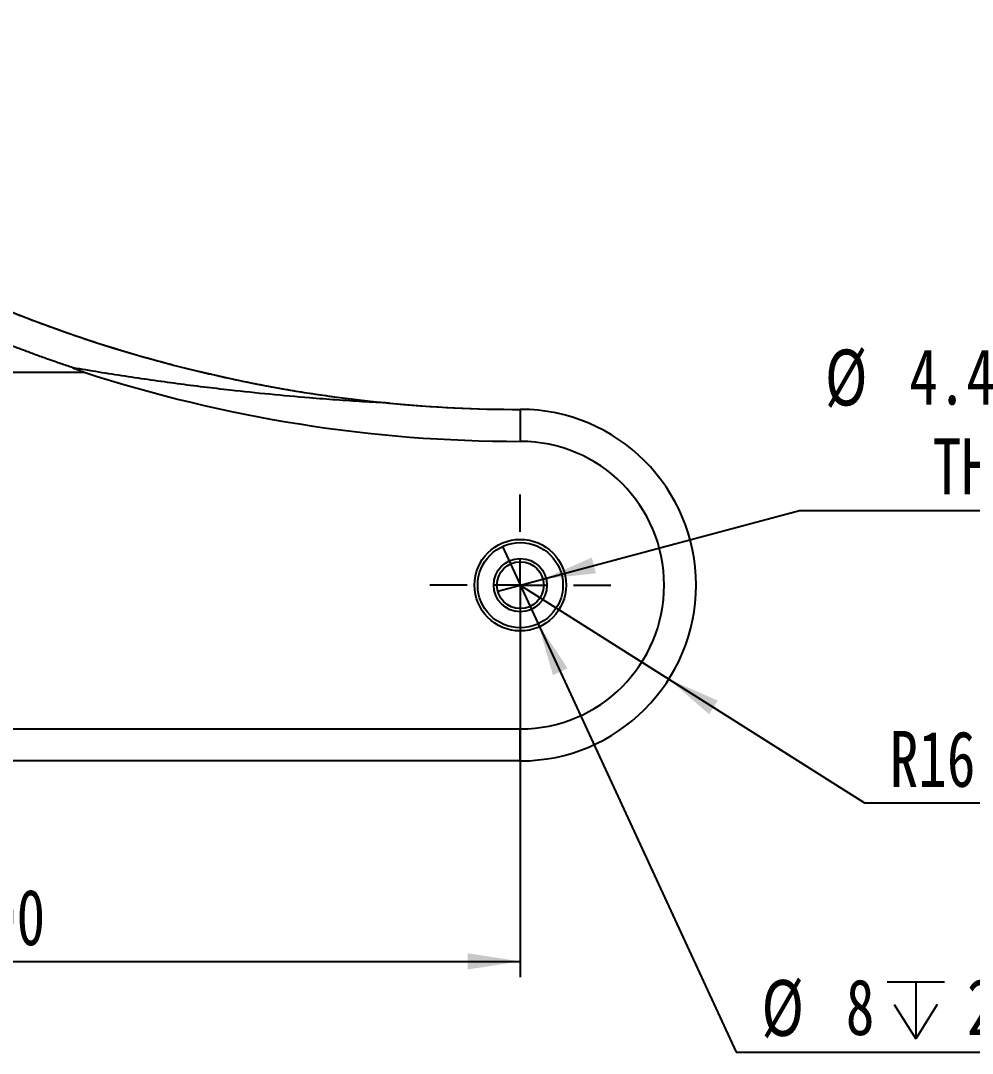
# Model space of a CAD drawing. Header units: millimetres. Extents: x 0 to 420, y 0 to 298.
# Drawn here: x 269.2 to 328.7, y 181.7 to 246.4 of the extents above; entities that cross this region are included whole.
import ezdxf

# ---------------------------------------------------------------- set-up
doc = ezdxf.new("R2010")
doc.units = ezdxf.units.MM
doc.linetypes.add('CENTERX2', pattern=[20.32, 12.7, -2.54, 2.54, -2.54])
doc.layers.add('중심선', color=1, linetype='CENTERX2')
doc.layers.add('치수선', color=104, linetype='Continuous')
doc.styles.add('SLDTEXTSTYLE3', font='TXT', dxfattribs={"width": 0.75})
doc.dimstyles.new('SLDDIMSTYLE0', dxfattribs={"dimtxt": 3.5, "dimasz": 3.302, "dimexe": 0, "dimexo": 0.0625, "dimgap": 0.875, "dimtad": 1, "dimdec": 3, "dimlfac": 1.5, "dimrnd": 1e-09, "dimzin": 12, "dimdsep": 46, "dimtxsty": 'SLDTEXTSTYLE3', "dimsah": 1, "dimcen": 0.09, "dimadec": 0, "dimazin": 3, "dimtfac": 1, "dimtdec": 3, "dimtofl": 0, "dimtmove": 0, "dimatfit": 3, "dimfxl": 1, "dimfrac": 2, "dimtolj": 1, "dimtzin": 12, "dimarcsym": 0})
doc.dimstyles.new('SLDDIMSTYLE3', dxfattribs={"dimtxt": 3.5, "dimasz": 3.302, "dimexe": 0, "dimexo": 0.0625, "dimgap": 0.875, "dimtad": 0, "dimtih": 1, "dimtoh": 1, "dimdec": 3, "dimlfac": 1.5, "dimrnd": 1e-09, "dimzin": 12, "dimdsep": 46, "dimtxsty": 'SLDTEXTSTYLE3', "dimblk1": 'NONE', "dimsah": 1, "dimcen": 0, "dimadec": 0, "dimazin": 3, "dimtfac": 1, "dimtdec": 3, "dimtmove": 0, "dimatfit": 3, "dimldrblk": 'NONE', "dimfxl": 1, "dimfrac": 2, "dimtolj": 1, "dimtzin": 12, "dimarcsym": 0})
doc.dimstyles.new('SLDDIMSTYLE6', dxfattribs={"dimtxt": 3.5, "dimasz": 3.302, "dimexe": 0, "dimexo": 0.0625, "dimgap": 0.875, "dimtad": 0, "dimtih": 1, "dimtoh": 1, "dimdec": 3, "dimlfac": 1.5, "dimrnd": 1e-09, "dimzin": 12, "dimdsep": 46, "dimtxsty": 'SLDTEXTSTYLE3', "dimsah": 1, "dimcen": 0, "dimadec": 0, "dimazin": 3, "dimtfac": 1, "dimtdec": 3, "dimtofl": 0, "dimtmove": 0, "dimatfit": 3, "dimfxl": 1, "dimfrac": 2, "dimtolj": 1, "dimtzin": 12, "dimarcsym": 0})

# ---------------------------------------------------------------- blocks, each defined once
blk = doc.blocks.new('_D_6')
at = {"layer": '치수선', "transparency": 16777216}
for p, q in [((240.423, 245.386), (240.423, 186.506)), ((300.423, 210.053), (300.423, 186.506)), ((240.423, 187.506), (300.423, 187.506))]:
    blk.add_line(p, q, dxfattribs=at)
for points in [[(240.423, 187.506), (243.725, 186.998), (243.725, 188.014)], [(300.423, 187.506), (297.121, 188.014), (297.121, 186.998)]]:
    blk.add_solid(points, dxfattribs=at)
at = {"layer": '치수선', "transparency": 16777216, "insert": (267.119, 192.018), "char_height": 3.5, "attachment_point": 1, "style": 'SLDTEXTSTYLE3'}
blk.add_mtext('90', dxfattribs=at)
blk = doc.blocks.new('_D_7')
at = {"layer": '치수선', "transparency": 16777216}
for p, q in [((301.84, 211.432), (317.899, 215.735)), ((317.899, 215.735), (344.03, 215.735)), ((299.007, 210.673), (301.84, 211.432))]:
    blk.add_line(p, q, dxfattribs=at)
blk.add_solid([(301.84, 211.432), (305.161, 211.796), (304.898, 212.778)], dxfattribs=at)
at = {"layer": '치수선', "transparency": 16777216, "char_height": 3.5, "attachment_point": 1, "style": 'SLDTEXTSTYLE3'}
for s, insert in [('%%c', (319.487, 225.803)), ('4.4', (324.765, 225.857)), ('Hole', (332.543, 225.857)), ('THRU', (326.224, 220.247))]:
    blk.add_mtext(s, dxfattribs=dict(at, insert=insert))
blk = doc.blocks.new('_None')
blk = doc.blocks.new('SW_SYMBOL_HOLE_DEPTH')
at = {"layer": '치수선', "color": 0}
for p, q in [((0, 875), (800, 875)), ((400, 875), (400, 75)), ((100, 555), (400, 75)), ((700, 555), (400, 75))]:
    blk.add_line(p, q, dxfattribs=at)
blk = doc.blocks.new('_D_11')
at = {"layer": '치수선', "transparency": 16777216}
for p, q in [((299.305, 213.473), (301.542, 208.632)), ((301.542, 208.632), (313.927, 181.83)), ((313.927, 181.83), (330.966, 181.83))]:
    blk.add_line(p, q, dxfattribs=at)
blk.add_solid([(301.542, 208.632), (302.466, 205.421), (303.388, 205.848)], dxfattribs=at)
at = {"layer": '치수선', "transparency": 16777216, "xscale": 0.004470703125, "yscale": 0.004470703125, "zscale": 0.004470703125}
blk.add_blockref('SW_SYMBOL_HOLE_DEPTH', (323.379, 182.315), dxfattribs=at)
at = {"layer": '치수선', "transparency": 16777216, "char_height": 3.5, "attachment_point": 1, "style": 'SLDTEXTSTYLE3'}
for s, insert in [('%%c', (315.514, 186.342)), ('8', (320.793, 186.395)), ('2', (328.38, 186.395))]:
    blk.add_mtext(s, dxfattribs=dict(at, insert=insert))
blk = doc.blocks.new('_D_19')
at = {"layer": '치수선', "transparency": 16777216}
for p, q in [((300.423, 211.053), (309.717, 205.168)), ((309.717, 205.168), (321.957, 197.418)), ((321.957, 197.418), (335.43, 197.418))]:
    blk.add_line(p, q, dxfattribs=at)
blk.add_solid([(309.717, 205.168), (312.235, 202.972), (312.778, 203.831)], dxfattribs=at)
at = {"layer": '치수선', "transparency": 16777216, "insert": (323.544, 201.929), "char_height": 3.5, "attachment_point": 1, "style": 'SLDTEXTSTYLE3'}
blk.add_mtext('R16.5', dxfattribs=at)
blk = doc.blocks.new('SW_CENTERMARKSYMBOL_0')
at = {"layer": '중심선', "color": 0}
for p, q in [((0, 3.333), (0, 5.667)), ((0, 0), (0, 1.667)), ((-3.333, 0), (-5.667, 0)), ((0, 0), (-1.667, 0)), ((0, 0), (0, -1.667)), ((0, 0), (1.667, 0)), ((3.333, 0), (5.667, 0)), ((0, -3.333), (0, -5.667))]:
    blk.add_line(p, q, dxfattribs=at)

msp = doc.modelspace()

# ---------------------------------------------------------------- linework, layer by layer
at = {"color": 7, "linetype": 'Continuous', "lineweight": 25}
for p, q in [((255.138508, 224.385926), (273.126893, 224.385926)), ((300.423338, 222.052592), (300.423338, 220.052592)), ((186.510456, 202.052592), (300.423338, 202.052592)), ((300.423338, 200.052592), (300.423338, 202.052592)), ((300.423338, 200.052592), (184.36737, 200.052592))]:
    msp.add_line(p, q, dxfattribs=at)
for radius in [2.866667, 2.666667, 1.666667, 1.466667]:
    msp.add_circle((300.423338, 211.052592), radius, dxfattribs=at)
for centre, radius, start, end in [((300.423338, 308.191862), 88.139269, 251.95904424, 270), ((300.423338, 308.191862), 86.139269, 264.53599085, 270), ((300.423338, 211.052592), 11, 270, 90), ((300.423338, 211.052592), 9, 270, 90)]:
    msp.add_arc(centre, radius, start, end, dxfattribs=at)
msp.add_ellipse((300.423338, 296.905912), major_axis=(0, 77.590908), ratio=0.989364935, start_param=2.768320286, end_param=2.778056868, dxfattribs=at)
for points, knots in [([(242.27805, 244.637953), (242.472232, 244.461236), (242.860132, 244.108224), (243.447459, 243.586029), (244.037818, 243.070012), (244.631574, 242.560655), (245.228527, 242.057835), (245.828627, 241.561591), (246.431788, 241.071917), (247.03793, 240.588816), (247.646974, 240.11229), (248.258842, 239.642339), (248.873455, 239.178962), (249.490734, 238.722158), (250.110603, 238.271924), (250.732983, 237.828258), (251.357799, 237.391156), (251.984973, 236.960611), (252.614432, 236.536619), (254.013018, 235.612342), (256.205906, 234.239982), (259.236544, 232.510623), (262.311801, 230.916679), (265.451933, 229.445516), (268.655238, 228.09924), (271.919911, 226.880383), (275.215503, 225.799329), (277.882571, 225.041615), (279.899502, 224.529474), (281.256959, 224.208103), (282.618152, 223.909029), (283.982718, 223.632267), (285.350285, 223.377818), (286.720489, 223.145724), (288.092948, 222.935839), (289.46735, 222.748695), (290.843131, 222.582258), (291.761939, 222.490065), (292.221116, 222.443991)], [0, 0, 0, 0, 0.0142054063, 0.0283769813, 0.0425147396, 0.0566186957, 0.0706888644, 0.0847252603, 0.0987278984, 0.1126967936, 0.1266319611, 0.1405334161, 0.1544011739, 0.16823525, 0.1820356598, 0.1958024191, 0.2095355436, 0.2232350493, 0.2369009521, 0.2505332682, 0.3137868717, 0.3765552982, 0.4388402558, 0.5006434929, 0.5635567639, 0.6261565721, 0.6884449074, 0.7504237891, 0.7754952542, 0.800541049, 0.8255613121, 0.8505561826, 0.8755258, 0.900470304, 0.9253898351, 0.950284534, 0.9751545417, 1, 1, 1, 1]), ([(272.429611, 224.65799), (272.178523, 224.742483), (271.676353, 224.911468), (270.926067, 225.173501), (270.177998, 225.441785), (269.432354, 225.716933), (268.689079, 225.998784), (267.454539, 226.479664), (265.73842, 227.183877), (263.557602, 228.148299), (261.40347, 229.171184), (259.27773, 230.251763), (257.181722, 231.389278), (254.428974, 232.980832), (251.069775, 235.108412), (248.108765, 237.216144), (246.125284, 238.733998), (245.056001, 239.57867), (244.000253, 240.439442), (242.957937, 241.316221), (241.929408, 242.209373), (240.913349, 243.117523), (240.247877, 243.736095), (239.915014, 244.045499)], [0, 0, 0, 0, 0.020796173, 0.041591906, 0.062388906, 0.083188882, 0.103993539, 0.124804585, 0.187224138, 0.249654197, 0.312090481, 0.374557524, 0.437027751, 0.49951921, 0.624530563, 0.749609967, 0.785382879, 0.821140611, 0.856891688, 0.892644641, 0.928407999, 0.964190283, 1, 1, 1, 1]), ([(292.221116, 222.444011), (291.943746, 222.458555), (291.388965, 222.487647), (290.557236, 222.536687), (289.725752, 222.589681), (288.894517, 222.647013), (288.063489, 222.708581), (286.679197, 222.818262), (284.744852, 222.991433), (282.540069, 223.222482), (280.616268, 223.448408), (278.970749, 223.658304), (277.329406, 223.884037), (275.692117, 224.125829), (274.058209, 224.382168), (272.972599, 224.566029), (272.429611, 224.65799)], [0, 0, 0, 0, 0.041638685, 0.083283377, 0.124937554, 0.166604684, 0.208288226, 0.24999163, 0.375059833, 0.499996516, 0.583355387, 0.666670805, 0.749968065, 0.833272211, 0.916608024, 1, 1, 1, 1])]:
    msp.add_open_spline(points, degree=3, knots=knots, dxfattribs=at)
at = {"layer": '치수선'}
msp.add_line((300.423338, 222.052592), (300.423338, 220.052592), dxfattribs=at)
msp.add_arc((300.423338, 308.191862), 86.139269, 225.8494244, 270, dxfattribs=at)

# ---------------------------------------------------------------- block references
at = {"layer": '중심선'}
msp.add_blockref('SW_CENTERMARKSYMBOL_0', (300.423338, 211.052592), dxfattribs=at)

# ---------------------------------------------------------------- dimensions: what is measured, and where the dimension line sits
at = {"layer": '치수선'}
dim = msp.add_linear_dim(base=(300.423338, 187.505988), p1=(240.423338, 246.385926), p2=(300.423338, 211.052592), dimstyle='SLDDIMSTYLE0', dxfattribs=at)
dim.commit()
dim.dimension.update_dxf_attribs({"geometry": '_D_6', "text_midpoint": (269.705094, 187.505988), "dimtype": 160})
for p1, p2, text, picture, middle in [((299.006646, 210.672991), (301.840029, 211.432194), '<> Hole \\PTHRU', '_D_7', (331.758464, 221.31829)), ((299.304748, 213.473309), (301.541927, 208.631876), '<>{\\fGDT;x}2', '_D_11', (323.239972, 184.634817))]:
    dim = msp.add_diameter_dim_2p(p1=p1, p2=p2, text=text, dimstyle='SLDDIMSTYLE3', dxfattribs=at)
    dim.commit()
    dim.dimension.update_dxf_attribs({"geometry": picture, "text_midpoint": middle, "dimtype": 163})
dim = msp.add_radius_dim(center=(300.423338, 211.052592), mpoint=(309.716902, 205.167894), dimstyle='SLDDIMSTYLE6', dxfattribs=at)
dim.commit()
dim.dimension.update_dxf_attribs({"geometry": '_D_19', "text_midpoint": (329.48696, 200.195729), "dimtype": 164})

doc.saveas('drawing.dxf')
